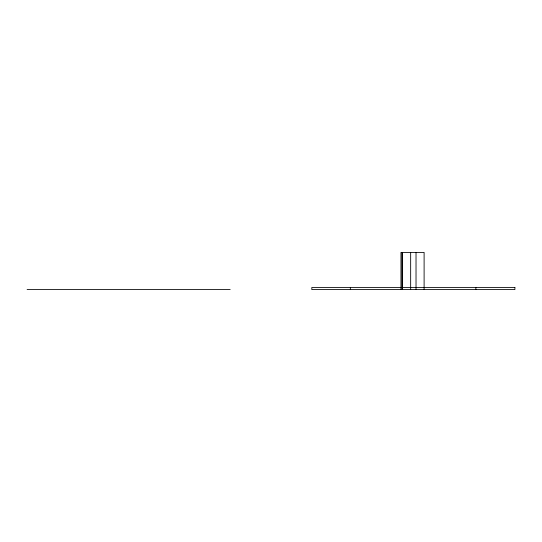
<?xml version="1.0" encoding="UTF-8"?>
<svg xmlns="http://www.w3.org/2000/svg" width="542" height="542" viewBox="0 0 542 542"><rect width="100%" height="100%" fill="white"/><g stroke="black" fill="none" stroke-linecap="round" stroke-linejoin="round"><path stroke-width="0.81" d="M27.1 289.591L230.181 289.591M475.862 287.49L475.862 289.591M424.108 289.591L424.108 252.409L400.972 252.409L400.965 289.591M416.026 252.409L416.026 289.591M410.66 252.409L410.66 289.591M402.374 252.409L402.374 289.591M402.015 252.409L402.015 289.591M350.349 287.49L350.349 289.591M514.9 287.49L311.819 287.49L311.819 289.591L514.9 289.591L514.9 287.49"/></g></svg>
